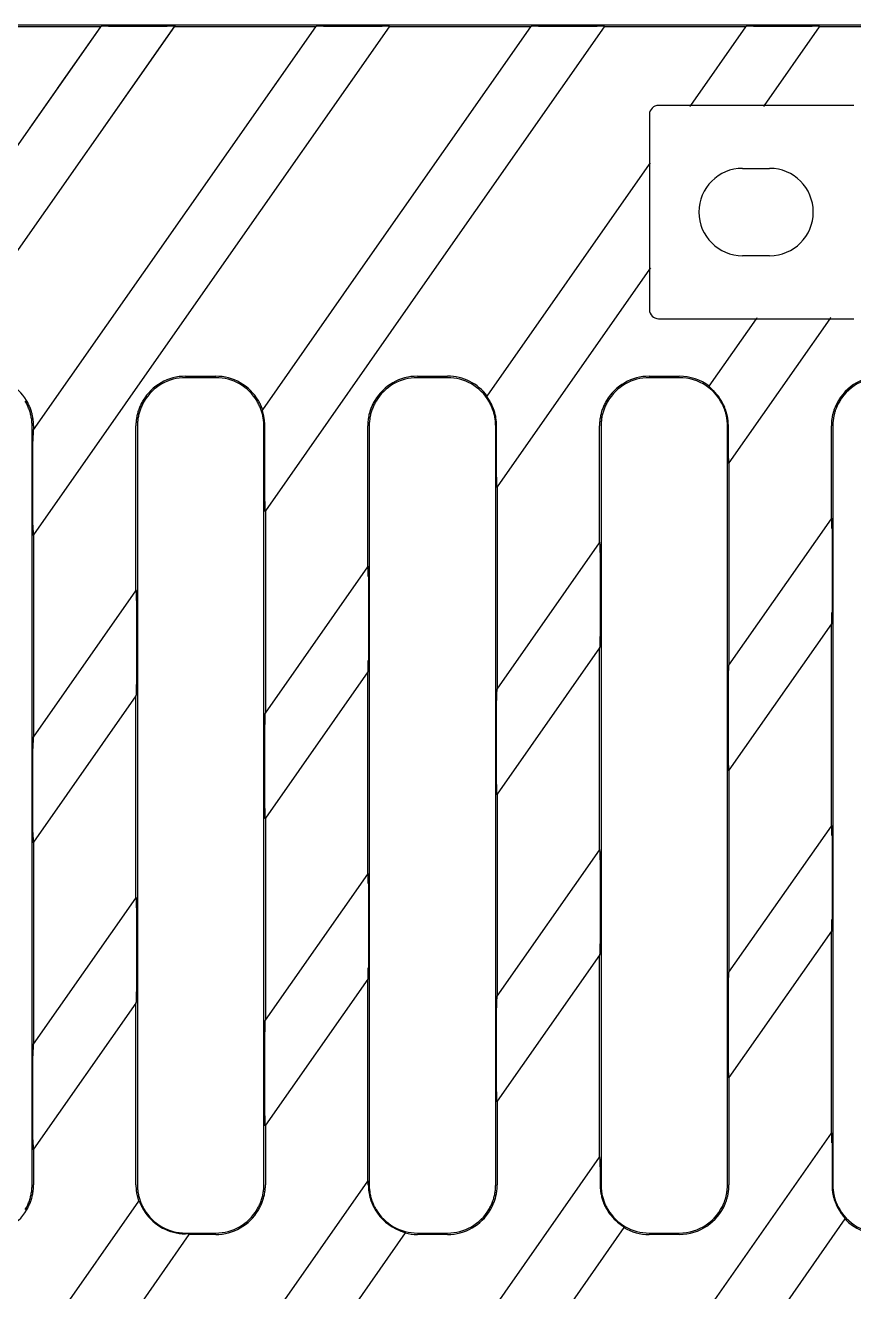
# Model space of a CAD drawing. Header units: millimetres. Extents: x 29006 to 29645, y 5570 to 5801.
# Drawn here: x 29529.97 to 29543.72, y 5740.86 to 5761.89 of the extents above; entities that cross this region are included whole.
import ezdxf

# ---------------------------------------------------------------- set-up
doc = ezdxf.new("R2010")
doc.units = ezdxf.units.MM

msp = doc.modelspace()

# ---------------------------------------------------------------- linework, layer by layer
at = {"color": 0}
for p, q in [((29552.103, 5761.887), (29502.103, 5761.887)), ((29528.357, 5757.777), (29531.218, 5761.862)), ((29531.218, 5761.862), (29528.867, 5761.862)), ((29532.439, 5761.862), (29529.578, 5757.777)), ((29530.038, 5760.177), (29531.218, 5761.862)), ((29530.5, 5760.837), (29531.218, 5761.862)), ((29531.218, 5761.862), (29531.223, 5761.869)), ((29532.456, 5761.887), (29531.259, 5760.177)), ((29531.347, 5761.873), (29532.324, 5761.873)), ((29532.439, 5761.862), (29531.593, 5760.655)), ((29531.928, 5757.777), (29534.789, 5761.862)), ((29532.443, 5761.869), (29532.439, 5761.862)), ((29534.789, 5761.862), (29532.439, 5761.862)), ((29536.01, 5761.862), (29533.149, 5757.777)), ((29533.609, 5760.177), (29534.789, 5761.862)), ((29534.789, 5761.862), (29534.794, 5761.869)), ((29536.01, 5761.862), (29534.83, 5760.177)), ((29534.918, 5761.873), (29535.895, 5761.873)), ((29535.499, 5757.777), (29538.36, 5761.862)), ((29536.014, 5761.869), (29536.01, 5761.862)), ((29538.36, 5761.862), (29536.01, 5761.862)), ((29539.581, 5761.862), (29536.72, 5757.777)), ((29538.36, 5761.862), (29538.365, 5761.869)), ((29538.489, 5761.873), (29539.466, 5761.873)), ((29539.585, 5761.869), (29539.581, 5761.862)), ((29541.931, 5761.862), (29539.581, 5761.862)), ((29541.017, 5760.557), (29541.931, 5761.862)), ((29541.931, 5761.862), (29541.936, 5761.869)), ((29542.06, 5761.873), (29543.037, 5761.873)), ((29543.152, 5761.862), (29542.238, 5760.557)), ((29543.156, 5761.869), (29543.152, 5761.862)), ((29545.502, 5761.862), (29543.152, 5761.862)), ((29541.159, 5760.557), (29540.482, 5760.557)), ((29541.005, 5760.54), (29541.017, 5760.557)), ((29543.724, 5760.557), (29541.159, 5760.557)), ((29542.238, 5760.557), (29542.226, 5760.54)), ((29540.332, 5760.408), (29540.332, 5757.633)), ((29540.332, 5759.579), (29540.35, 5759.604)), ((29537.638, 5755.731), (29540.332, 5759.579)), ((29541.878, 5759.512), (29542.328, 5759.512)), ((29542.328, 5758.062), (29541.878, 5758.062)), ((29530.103, 5755.17), (29531.928, 5757.777)), ((29533.149, 5757.777), (29530.103, 5753.427)), ((29533.908, 5755.504), (29535.499, 5757.777)), ((29536.72, 5757.777), (29533.953, 5753.825)), ((29540.332, 5757.836), (29537.803, 5754.224)), ((29540.35, 5757.861), (29540.332, 5757.836)), ((29540.332, 5757.633), (29540.332, 5757.165)), ((29540.482, 5757.016), (29543.471, 5757.016)), ((29541.324, 5755.895), (29542.108, 5757.016)), ((29543.329, 5757.016), (29541.652, 5754.621)), ((29542.108, 5757.016), (29542.121, 5757.034)), ((29543.341, 5757.034), (29543.329, 5757.016)), ((29543.471, 5757.016), (29543.724, 5757.016)), ((29532.628, 5756.061), (29533.128, 5756.061)), ((29533.128, 5756.037), (29532.628, 5756.037)), ((29536.478, 5756.061), (29536.978, 5756.061)), ((29536.978, 5756.037), (29536.478, 5756.037)), ((29540.328, 5756.061), (29540.828, 5756.061)), ((29540.828, 5756.037), (29540.328, 5756.037)), ((29541.32, 5755.89), (29541.324, 5755.895)), ((29537.633, 5755.725), (29537.638, 5755.731)), ((29533.903, 5755.497), (29533.908, 5755.504)), ((29530.078, 5742.637), (29530.078, 5755.237)), ((29530.096, 5755.16), (29530.103, 5755.17)), ((29530.103, 5755.237), (29530.103, 5755.17)), ((29531.802, 5752.497), (29531.802, 5755.237)), ((29531.828, 5755.237), (29531.828, 5742.637)), ((29533.928, 5742.637), (29533.928, 5755.237)), ((29533.942, 5753.985), (29533.942, 5755.237)), ((29535.652, 5752.896), (29535.652, 5755.237)), ((29535.678, 5755.237), (29535.678, 5742.637)), ((29537.778, 5742.637), (29537.778, 5755.237)), ((29537.792, 5754.383), (29537.792, 5755.237)), ((29539.502, 5753.294), (29539.502, 5755.237)), ((29539.528, 5755.237), (29539.528, 5742.637)), ((29541.628, 5742.637), (29541.628, 5755.237)), ((29541.642, 5754.781), (29541.642, 5755.237)), ((29543.353, 5753.694), (29543.353, 5755.237)), ((29543.378, 5755.237), (29543.378, 5742.637)), ((29530.092, 5753.586), (29530.092, 5754.981)), ((29541.652, 5754.621), (29541.645, 5754.611)), ((29541.652, 5754.621), (29541.652, 5751.265)), ((29537.803, 5754.224), (29537.796, 5754.214)), ((29537.803, 5754.224), (29537.803, 5750.867)), ((29533.953, 5753.825), (29533.946, 5753.815)), ((29533.953, 5753.825), (29533.953, 5750.469)), ((29541.652, 5751.265), (29543.353, 5753.694)), ((29543.353, 5753.694), (29543.36, 5753.704)), ((29543.364, 5753.534), (29543.364, 5752.139)), ((29530.103, 5753.427), (29530.096, 5753.417)), ((29530.103, 5753.427), (29530.103, 5750.07)), ((29537.803, 5750.867), (29539.502, 5753.294)), ((29539.502, 5753.294), (29539.509, 5753.304)), ((29539.513, 5753.135), (29539.513, 5751.74)), ((29533.953, 5750.469), (29535.652, 5752.896)), ((29535.652, 5752.896), (29535.659, 5752.906)), ((29535.663, 5752.737), (29535.663, 5751.342)), ((29530.103, 5750.07), (29531.802, 5752.497)), ((29531.802, 5752.497), (29531.809, 5752.507)), ((29531.813, 5752.338), (29531.813, 5750.943)), ((29543.353, 5751.95), (29541.652, 5749.521)), ((29543.36, 5751.96), (29543.353, 5751.95)), ((29543.353, 5748.594), (29543.353, 5751.95)), ((29539.502, 5751.551), (29537.803, 5749.124)), ((29539.509, 5751.561), (29539.502, 5751.551)), ((29539.502, 5748.194), (29539.502, 5751.551)), ((29541.645, 5751.255), (29541.652, 5751.265)), ((29535.652, 5751.152), (29533.953, 5748.725)), ((29535.659, 5751.162), (29535.652, 5751.152)), ((29535.652, 5747.796), (29535.652, 5751.152)), ((29541.642, 5749.681), (29541.642, 5751.075)), ((29531.802, 5750.754), (29530.103, 5748.327)), ((29531.809, 5750.764), (29531.802, 5750.754)), ((29531.802, 5747.398), (29531.802, 5750.754)), ((29537.796, 5750.857), (29537.803, 5750.867)), ((29537.792, 5749.283), (29537.792, 5750.678)), ((29533.946, 5750.459), (29533.953, 5750.469)), ((29533.942, 5748.885), (29533.942, 5750.279)), ((29530.096, 5750.06), (29530.103, 5750.07)), ((29530.092, 5748.486), (29530.092, 5749.881)), ((29541.652, 5749.521), (29541.645, 5749.511)), ((29541.652, 5749.521), (29541.652, 5746.165)), ((29537.803, 5749.124), (29537.796, 5749.114)), ((29537.803, 5749.124), (29537.803, 5745.767)), ((29533.953, 5748.725), (29533.946, 5748.715)), ((29533.953, 5748.725), (29533.953, 5745.369)), ((29541.652, 5746.165), (29543.353, 5748.594)), ((29543.353, 5748.594), (29543.36, 5748.604)), ((29530.103, 5748.327), (29530.096, 5748.317)), ((29530.103, 5748.327), (29530.103, 5744.97)), ((29543.364, 5748.434), (29543.364, 5747.04)), ((29537.803, 5745.767), (29539.502, 5748.194)), ((29539.502, 5748.194), (29539.509, 5748.204)), ((29539.513, 5748.035), (29539.513, 5746.64)), ((29533.953, 5745.369), (29535.652, 5747.796)), ((29535.652, 5747.796), (29535.659, 5747.806)), ((29535.663, 5747.637), (29535.663, 5746.242)), ((29530.103, 5744.97), (29531.802, 5747.398)), ((29531.802, 5747.398), (29531.809, 5747.408)), ((29531.813, 5747.238), (29531.813, 5745.843)), ((29543.353, 5746.85), (29541.652, 5744.421)), ((29543.36, 5746.86), (29543.353, 5746.85)), ((29543.353, 5743.494), (29543.353, 5746.85)), ((29539.502, 5746.451), (29537.803, 5744.024)), ((29539.509, 5746.461), (29539.502, 5746.451)), ((29539.502, 5743.095), (29539.502, 5746.451)), ((29541.645, 5746.155), (29541.652, 5746.165)), ((29535.652, 5746.053), (29533.953, 5743.625)), ((29535.659, 5746.063), (29535.652, 5746.053)), ((29535.652, 5742.696), (29535.652, 5746.053)), ((29541.642, 5744.581), (29541.642, 5745.976)), ((29537.796, 5745.757), (29537.803, 5745.767)), ((29531.802, 5745.654), (29530.103, 5743.227)), ((29531.809, 5745.664), (29531.802, 5745.654)), ((29531.802, 5742.637), (29531.802, 5745.654)), ((29537.792, 5744.183), (29537.792, 5745.578)), ((29533.946, 5745.359), (29533.953, 5745.369)), ((29533.942, 5743.785), (29533.942, 5745.179)), ((29530.096, 5744.96), (29530.103, 5744.97)), ((29530.092, 5743.386), (29530.092, 5744.781)), ((29541.652, 5744.421), (29541.645, 5744.411)), ((29541.652, 5744.421), (29541.652, 5742.637)), ((29537.803, 5744.024), (29537.796, 5744.014)), ((29537.803, 5744.024), (29537.803, 5742.637)), ((29533.953, 5743.625), (29533.946, 5743.615)), ((29533.953, 5743.625), (29533.953, 5742.637)), ((29541.065, 5740.226), (29543.353, 5743.494)), ((29543.353, 5743.494), (29543.36, 5743.504)), ((29530.103, 5743.227), (29530.096, 5743.217)), ((29530.103, 5743.227), (29530.103, 5742.637)), ((29543.364, 5743.334), (29543.364, 5742.637)), ((29537.426, 5740.129), (29539.502, 5743.095)), ((29539.502, 5743.095), (29539.509, 5743.104)), ((29539.513, 5742.935), (29539.513, 5742.637)), ((29533.749, 5739.978), (29535.652, 5742.696)), ((29535.652, 5742.696), (29535.659, 5742.706)), ((29530.032, 5739.769), (29531.849, 5742.364)), ((29531.849, 5742.364), (29531.854, 5742.371)), ((29539.906, 5741.928), (29537.803, 5738.924)), ((29539.91, 5741.934), (29539.906, 5741.928)), ((29543.578, 5742.071), (29541.652, 5739.321)), ((29543.582, 5742.077), (29543.578, 5742.071)), ((29532.683, 5741.812), (29530.103, 5738.127)), ((29532.628, 5741.837), (29533.128, 5741.837)), ((29532.688, 5741.819), (29532.683, 5741.812)), ((29533.128, 5741.812), (29532.683, 5741.812)), ((29536.273, 5741.838), (29533.953, 5738.525)), ((29536.277, 5741.844), (29536.273, 5741.838)), ((29536.478, 5741.837), (29536.978, 5741.837)), ((29536.978, 5741.812), (29536.478, 5741.812)), ((29540.328, 5741.837), (29540.828, 5741.837)), ((29540.828, 5741.812), (29540.328, 5741.812))]:
    msp.add_line(p, q, dxfattribs=at)
at = {"color": 0, "flags": 128}
for points in [[(29541.394, 5755.821), (29541.389, 5755.826), (29541.385, 5755.83), (29541.38, 5755.835), (29541.375, 5755.839), (29541.371, 5755.843), (29541.366, 5755.848), (29541.361, 5755.852), (29541.357, 5755.856), (29541.353, 5755.859), (29541.349, 5755.863), (29541.345, 5755.866), (29541.341, 5755.869), (29541.338, 5755.872), (29541.335, 5755.875), (29541.332, 5755.877), (29541.329, 5755.88), (29541.327, 5755.882), (29541.325, 5755.884), (29541.323, 5755.885), (29541.322, 5755.887), (29541.321, 5755.888), (29541.32, 5755.889), (29541.32, 5755.889), (29541.32, 5755.89)], [(29530.078, 5755.237), (29530.077, 5755.254), (29530.077, 5755.271), (29530.076, 5755.288), (29530.075, 5755.306), (29530.073, 5755.323), (29530.071, 5755.341), (29530.068, 5755.359), (29530.065, 5755.376), (29530.062, 5755.394), (29530.058, 5755.412), (29530.054, 5755.429), (29530.049, 5755.447), (29530.045, 5755.464), (29530.039, 5755.482), (29530.033, 5755.499), (29530.027, 5755.516), (29530.021, 5755.533), (29530.014, 5755.55), (29530.007, 5755.566), (29529.999, 5755.583), (29529.991, 5755.599), (29529.983, 5755.614), (29529.974, 5755.63), (29529.965, 5755.645)], [(29530.103, 5755.237), (29530.103, 5755.255), (29530.102, 5755.274), (29530.101, 5755.292), (29530.1, 5755.31), (29530.098, 5755.329), (29530.095, 5755.347), (29530.093, 5755.365), (29530.09, 5755.383), (29530.086, 5755.401), (29530.082, 5755.419), (29530.078, 5755.437), (29530.073, 5755.455), (29530.068, 5755.473), (29530.062, 5755.49), (29530.057, 5755.508), (29530.05, 5755.525), (29530.044, 5755.542), (29530.037, 5755.559), (29530.029, 5755.576), (29530.021, 5755.593), (29530.013, 5755.609), (29530.005, 5755.626), (29529.996, 5755.642), (29529.987, 5755.658)], [(29531.919, 5755.658), (29531.91, 5755.642), (29531.901, 5755.626), (29531.892, 5755.609), (29531.884, 5755.593), (29531.876, 5755.576), (29531.869, 5755.559), (29531.862, 5755.542), (29531.855, 5755.525), (29531.849, 5755.508), (29531.843, 5755.49), (29531.837, 5755.473), (29531.832, 5755.455), (29531.828, 5755.437), (29531.823, 5755.419), (29531.819, 5755.401), (29531.816, 5755.383), (29531.813, 5755.365), (29531.81, 5755.347), (29531.808, 5755.329), (29531.806, 5755.31), (29531.804, 5755.292), (29531.803, 5755.274), (29531.803, 5755.255), (29531.802, 5755.237)], [(29531.94, 5755.645), (29531.931, 5755.63), (29531.922, 5755.614), (29531.914, 5755.599), (29531.906, 5755.583), (29531.899, 5755.566), (29531.892, 5755.55), (29531.885, 5755.533), (29531.878, 5755.516), (29531.872, 5755.499), (29531.866, 5755.482), (29531.861, 5755.464), (29531.856, 5755.447), (29531.851, 5755.429), (29531.847, 5755.412), (29531.843, 5755.394), (29531.84, 5755.376), (29531.837, 5755.359), (29531.835, 5755.341), (29531.833, 5755.323), (29531.831, 5755.306), (29531.829, 5755.288), (29531.828, 5755.271), (29531.828, 5755.254), (29531.828, 5755.237)], [(29533.928, 5755.237), (29533.927, 5755.254), (29533.927, 5755.271), (29533.926, 5755.288), (29533.925, 5755.306), (29533.923, 5755.323), (29533.921, 5755.341), (29533.918, 5755.359), (29533.915, 5755.376), (29533.912, 5755.394), (29533.908, 5755.412), (29533.904, 5755.429), (29533.899, 5755.447), (29533.895, 5755.464), (29533.889, 5755.482), (29533.883, 5755.499), (29533.877, 5755.516), (29533.871, 5755.533), (29533.864, 5755.55), (29533.857, 5755.566), (29533.849, 5755.583), (29533.841, 5755.599), (29533.833, 5755.614), (29533.824, 5755.63), (29533.815, 5755.645)], [(29533.908, 5755.504), (29533.905, 5755.511), (29533.903, 5755.517), (29533.901, 5755.524), (29533.898, 5755.531), (29533.896, 5755.537), (29533.893, 5755.544), (29533.89, 5755.55), (29533.888, 5755.557), (29533.885, 5755.563), (29533.882, 5755.57), (29533.879, 5755.576), (29533.876, 5755.583), (29533.873, 5755.589), (29533.87, 5755.595), (29533.867, 5755.602), (29533.864, 5755.608), (29533.861, 5755.614), (29533.857, 5755.621), (29533.854, 5755.627), (29533.851, 5755.633), (29533.847, 5755.639), (29533.844, 5755.645), (29533.84, 5755.652), (29533.837, 5755.658)], [(29535.769, 5755.658), (29535.76, 5755.642), (29535.751, 5755.626), (29535.742, 5755.609), (29535.734, 5755.593), (29535.726, 5755.576), (29535.719, 5755.559), (29535.712, 5755.542), (29535.705, 5755.525), (29535.699, 5755.508), (29535.693, 5755.49), (29535.687, 5755.473), (29535.682, 5755.455), (29535.678, 5755.437), (29535.673, 5755.419), (29535.669, 5755.401), (29535.666, 5755.383), (29535.663, 5755.365), (29535.66, 5755.347), (29535.658, 5755.329), (29535.656, 5755.31), (29535.654, 5755.292), (29535.653, 5755.274), (29535.653, 5755.255), (29535.652, 5755.237)], [(29535.79, 5755.645), (29535.781, 5755.63), (29535.773, 5755.614), (29535.764, 5755.599), (29535.756, 5755.583), (29535.749, 5755.566), (29535.742, 5755.55), (29535.735, 5755.533), (29535.728, 5755.516), (29535.722, 5755.499), (29535.716, 5755.482), (29535.711, 5755.464), (29535.706, 5755.447), (29535.701, 5755.429), (29535.697, 5755.412), (29535.693, 5755.394), (29535.69, 5755.376), (29535.687, 5755.359), (29535.685, 5755.341), (29535.683, 5755.323), (29535.681, 5755.306), (29535.679, 5755.288), (29535.678, 5755.271), (29535.678, 5755.254), (29535.678, 5755.237)], [(29537.678, 5755.652), (29537.675, 5755.657), (29537.672, 5755.662), (29537.669, 5755.667), (29537.666, 5755.672), (29537.663, 5755.676), (29537.66, 5755.681), (29537.658, 5755.685), (29537.655, 5755.689), (29537.653, 5755.693), (29537.65, 5755.697), (29537.648, 5755.7), (29537.646, 5755.703), (29537.644, 5755.706), (29537.642, 5755.709), (29537.641, 5755.712), (29537.639, 5755.715), (29537.638, 5755.717), (29537.636, 5755.719), (29537.635, 5755.721), (29537.635, 5755.722), (29537.634, 5755.723), (29537.634, 5755.724), (29537.633, 5755.725), (29537.633, 5755.725)], [(29537.778, 5755.237), (29537.777, 5755.254), (29537.777, 5755.271), (29537.776, 5755.288), (29537.775, 5755.306), (29537.773, 5755.323), (29537.771, 5755.341), (29537.768, 5755.359), (29537.765, 5755.376), (29537.762, 5755.394), (29537.758, 5755.412), (29537.754, 5755.429), (29537.749, 5755.447), (29537.745, 5755.464), (29537.739, 5755.482), (29537.733, 5755.499), (29537.727, 5755.516), (29537.721, 5755.533), (29537.714, 5755.55), (29537.707, 5755.566), (29537.699, 5755.583), (29537.691, 5755.599), (29537.683, 5755.614), (29537.674, 5755.63), (29537.665, 5755.645)], [(29537.69, 5755.631), (29537.689, 5755.632), (29537.689, 5755.633), (29537.688, 5755.634), (29537.688, 5755.635), (29537.687, 5755.636), (29537.687, 5755.636), (29537.686, 5755.637), (29537.686, 5755.638), (29537.685, 5755.639), (29537.685, 5755.64), (29537.684, 5755.641), (29537.684, 5755.642), (29537.683, 5755.643), (29537.683, 5755.644), (29537.682, 5755.644), (29537.682, 5755.645), (29537.681, 5755.646), (29537.681, 5755.647), (29537.68, 5755.648), (29537.68, 5755.649), (29537.679, 5755.65), (29537.679, 5755.651), (29537.678, 5755.652), (29537.678, 5755.652)], [(29537.792, 5755.237), (29537.792, 5755.254), (29537.792, 5755.271), (29537.791, 5755.288), (29537.789, 5755.305), (29537.788, 5755.322), (29537.786, 5755.339), (29537.783, 5755.356), (29537.781, 5755.373), (29537.778, 5755.39), (29537.774, 5755.407), (29537.77, 5755.424), (29537.766, 5755.44), (29537.762, 5755.457), (29537.757, 5755.473), (29537.752, 5755.49), (29537.746, 5755.506), (29537.74, 5755.522), (29537.734, 5755.538), (29537.727, 5755.554), (29537.721, 5755.57), (29537.713, 5755.585), (29537.706, 5755.601), (29537.698, 5755.616), (29537.69, 5755.631)], [(29539.619, 5755.658), (29539.61, 5755.642), (29539.601, 5755.626), (29539.592, 5755.609), (29539.584, 5755.593), (29539.576, 5755.576), (29539.569, 5755.559), (29539.562, 5755.542), (29539.555, 5755.525), (29539.549, 5755.508), (29539.543, 5755.49), (29539.537, 5755.473), (29539.532, 5755.455), (29539.528, 5755.437), (29539.523, 5755.419), (29539.519, 5755.401), (29539.516, 5755.383), (29539.513, 5755.365), (29539.51, 5755.347), (29539.508, 5755.329), (29539.506, 5755.31), (29539.504, 5755.292), (29539.503, 5755.274), (29539.503, 5755.255), (29539.502, 5755.237)], [(29539.64, 5755.645), (29539.631, 5755.63), (29539.623, 5755.614), (29539.614, 5755.599), (29539.606, 5755.583), (29539.599, 5755.566), (29539.592, 5755.55), (29539.585, 5755.533), (29539.578, 5755.516), (29539.572, 5755.499), (29539.566, 5755.482), (29539.561, 5755.464), (29539.556, 5755.447), (29539.551, 5755.429), (29539.547, 5755.412), (29539.543, 5755.394), (29539.54, 5755.376), (29539.537, 5755.359), (29539.535, 5755.341), (29539.533, 5755.323), (29539.531, 5755.306), (29539.529, 5755.288), (29539.528, 5755.271), (29539.528, 5755.254), (29539.528, 5755.237)], [(29533.932, 5755.365), (29533.931, 5755.373), (29533.929, 5755.381), (29533.928, 5755.389), (29533.926, 5755.397), (29533.925, 5755.404), (29533.923, 5755.412), (29533.922, 5755.42), (29533.92, 5755.427), (29533.918, 5755.435), (29533.917, 5755.442), (29533.915, 5755.448), (29533.913, 5755.455), (29533.912, 5755.461), (29533.91, 5755.467), (29533.909, 5755.472), (29533.907, 5755.477), (29533.906, 5755.481), (29533.905, 5755.485), (29533.904, 5755.489), (29533.904, 5755.491), (29533.903, 5755.494), (29533.903, 5755.495), (29533.903, 5755.497), (29533.903, 5755.497)], [(29541.628, 5755.237), (29541.628, 5755.249), (29541.627, 5755.261), (29541.627, 5755.274), (29541.626, 5755.287), (29541.625, 5755.299), (29541.624, 5755.312), (29541.623, 5755.325), (29541.621, 5755.338), (29541.619, 5755.35), (29541.617, 5755.363), (29541.615, 5755.376), (29541.613, 5755.389), (29541.61, 5755.402), (29541.608, 5755.415), (29541.605, 5755.428), (29541.601, 5755.44), (29541.598, 5755.453), (29541.594, 5755.466), (29541.59, 5755.479), (29541.586, 5755.491), (29541.582, 5755.504), (29541.577, 5755.516), (29541.573, 5755.528), (29541.568, 5755.54)], [(29541.642, 5755.237), (29541.642, 5755.25), (29541.641, 5755.263), (29541.641, 5755.276), (29541.64, 5755.289), (29541.639, 5755.303), (29541.638, 5755.316), (29541.637, 5755.329), (29541.635, 5755.342), (29541.633, 5755.355), (29541.631, 5755.368), (29541.629, 5755.381), (29541.626, 5755.394), (29541.624, 5755.407), (29541.621, 5755.42), (29541.618, 5755.433), (29541.614, 5755.446), (29541.611, 5755.458), (29541.607, 5755.471), (29541.603, 5755.484), (29541.599, 5755.496), (29541.595, 5755.509), (29541.59, 5755.521), (29541.586, 5755.533), (29541.581, 5755.546)], [(29543.415, 5755.55), (29543.41, 5755.537), (29543.405, 5755.525), (29543.401, 5755.512), (29543.396, 5755.499), (29543.392, 5755.487), (29543.388, 5755.474), (29543.384, 5755.461), (29543.381, 5755.448), (29543.377, 5755.435), (29543.374, 5755.422), (29543.371, 5755.409), (29543.369, 5755.396), (29543.366, 5755.383), (29543.364, 5755.37), (29543.362, 5755.357), (29543.36, 5755.343), (29543.358, 5755.33), (29543.357, 5755.317), (29543.356, 5755.303), (29543.355, 5755.29), (29543.354, 5755.277), (29543.353, 5755.263), (29543.353, 5755.25), (29543.353, 5755.237)], [(29543.438, 5755.54), (29543.433, 5755.528), (29543.428, 5755.516), (29543.424, 5755.504), (29543.419, 5755.491), (29543.415, 5755.479), (29543.411, 5755.466), (29543.408, 5755.453), (29543.404, 5755.44), (29543.401, 5755.428), (29543.398, 5755.415), (29543.395, 5755.402), (29543.392, 5755.389), (29543.39, 5755.376), (29543.388, 5755.363), (29543.386, 5755.35), (29543.384, 5755.338), (29543.383, 5755.325), (29543.381, 5755.312), (29543.38, 5755.299), (29543.379, 5755.287), (29543.379, 5755.274), (29543.378, 5755.261), (29543.378, 5755.249), (29543.378, 5755.237)], [(29533.942, 5755.237), (29533.942, 5755.242), (29533.942, 5755.247), (29533.942, 5755.253), (29533.942, 5755.258), (29533.942, 5755.263), (29533.942, 5755.269), (29533.942, 5755.274), (29533.941, 5755.28), (29533.941, 5755.285), (29533.941, 5755.29), (29533.94, 5755.296), (29533.94, 5755.301), (29533.939, 5755.306), (29533.939, 5755.312), (29533.938, 5755.317), (29533.938, 5755.322), (29533.937, 5755.328), (29533.937, 5755.333), (29533.936, 5755.338), (29533.935, 5755.343), (29533.935, 5755.349), (29533.934, 5755.354), (29533.933, 5755.359), (29533.932, 5755.365)], [(29529.965, 5742.228), (29529.974, 5742.243), (29529.983, 5742.259), (29529.991, 5742.275), (29529.999, 5742.291), (29530.007, 5742.307), (29530.014, 5742.324), (29530.021, 5742.34), (29530.027, 5742.357), (29530.033, 5742.374), (29530.039, 5742.391), (29530.045, 5742.409), (29530.049, 5742.426), (29530.054, 5742.444), (29530.058, 5742.461), (29530.062, 5742.479), (29530.065, 5742.497), (29530.068, 5742.514), (29530.071, 5742.532), (29530.073, 5742.55), (29530.075, 5742.567), (29530.076, 5742.585), (29530.077, 5742.602), (29530.077, 5742.62), (29530.078, 5742.637)], [(29529.987, 5742.216), (29529.996, 5742.232), (29530.005, 5742.248), (29530.013, 5742.264), (29530.021, 5742.281), (29530.029, 5742.297), (29530.037, 5742.314), (29530.044, 5742.331), (29530.05, 5742.348), (29530.057, 5742.366), (29530.062, 5742.383), (29530.068, 5742.401), (29530.073, 5742.418), (29530.078, 5742.436), (29530.082, 5742.454), (29530.086, 5742.472), (29530.09, 5742.49), (29530.093, 5742.508), (29530.095, 5742.526), (29530.098, 5742.545), (29530.1, 5742.563), (29530.101, 5742.581), (29530.102, 5742.6), (29530.103, 5742.618), (29530.103, 5742.637)], [(29531.802, 5742.637), (29531.803, 5742.625), (29531.803, 5742.613), (29531.803, 5742.602), (29531.804, 5742.59), (29531.805, 5742.579), (29531.805, 5742.567), (29531.806, 5742.556), (29531.808, 5742.544), (29531.809, 5742.533), (29531.811, 5742.521), (29531.812, 5742.51), (29531.814, 5742.499), (29531.816, 5742.487), (29531.818, 5742.476), (29531.821, 5742.465), (29531.823, 5742.453), (29531.826, 5742.442), (29531.829, 5742.431), (29531.832, 5742.42), (29531.835, 5742.408), (29531.838, 5742.397), (29531.842, 5742.386), (29531.845, 5742.375), (29531.849, 5742.364)], [(29531.828, 5742.637), (29531.828, 5742.62), (29531.828, 5742.602), (29531.829, 5742.585), (29531.831, 5742.567), (29531.833, 5742.55), (29531.835, 5742.532), (29531.837, 5742.514), (29531.84, 5742.497), (29531.843, 5742.479), (29531.847, 5742.461), (29531.851, 5742.444), (29531.856, 5742.426), (29531.861, 5742.409), (29531.866, 5742.391), (29531.872, 5742.374), (29531.878, 5742.357), (29531.885, 5742.34), (29531.892, 5742.324), (29531.899, 5742.307), (29531.906, 5742.291), (29531.914, 5742.275), (29531.922, 5742.259), (29531.931, 5742.243), (29531.94, 5742.228)], [(29533.815, 5742.228), (29533.824, 5742.243), (29533.833, 5742.259), (29533.841, 5742.275), (29533.849, 5742.291), (29533.857, 5742.307), (29533.864, 5742.324), (29533.871, 5742.34), (29533.877, 5742.357), (29533.883, 5742.374), (29533.889, 5742.391), (29533.895, 5742.409), (29533.899, 5742.426), (29533.904, 5742.444), (29533.908, 5742.461), (29533.912, 5742.479), (29533.915, 5742.497), (29533.918, 5742.514), (29533.921, 5742.532), (29533.923, 5742.55), (29533.925, 5742.567), (29533.926, 5742.585), (29533.927, 5742.602), (29533.927, 5742.62), (29533.928, 5742.637)], [(29533.837, 5742.216), (29533.846, 5742.232), (29533.855, 5742.248), (29533.863, 5742.264), (29533.871, 5742.281), (29533.879, 5742.297), (29533.887, 5742.314), (29533.894, 5742.331), (29533.9, 5742.348), (29533.907, 5742.366), (29533.912, 5742.383), (29533.918, 5742.401), (29533.923, 5742.418), (29533.928, 5742.436), (29533.932, 5742.454), (29533.936, 5742.472), (29533.94, 5742.49), (29533.943, 5742.508), (29533.945, 5742.526), (29533.948, 5742.545), (29533.95, 5742.563), (29533.951, 5742.581), (29533.952, 5742.6), (29533.953, 5742.618), (29533.953, 5742.637)], [(29535.662, 5742.637), (29535.662, 5742.633), (29535.662, 5742.63), (29535.663, 5742.626), (29535.663, 5742.623), (29535.663, 5742.619), (29535.663, 5742.615), (29535.663, 5742.612), (29535.663, 5742.608), (29535.663, 5742.604), (29535.664, 5742.6), (29535.664, 5742.596), (29535.664, 5742.592), (29535.664, 5742.589), (29535.665, 5742.585), (29535.665, 5742.581), (29535.665, 5742.577), (29535.665, 5742.573), (29535.666, 5742.569), (29535.666, 5742.565), (29535.667, 5742.561), (29535.667, 5742.556), (29535.667, 5742.552), (29535.668, 5742.548), (29535.668, 5742.544)], [(29535.678, 5742.637), (29535.678, 5742.62), (29535.678, 5742.602), (29535.679, 5742.585), (29535.681, 5742.567), (29535.683, 5742.55), (29535.685, 5742.532), (29535.687, 5742.514), (29535.69, 5742.497), (29535.693, 5742.479), (29535.697, 5742.461), (29535.701, 5742.444), (29535.706, 5742.426), (29535.711, 5742.409), (29535.716, 5742.391), (29535.722, 5742.374), (29535.728, 5742.357), (29535.735, 5742.34), (29535.742, 5742.324), (29535.749, 5742.307), (29535.756, 5742.291), (29535.764, 5742.275), (29535.773, 5742.259), (29535.781, 5742.243), (29535.79, 5742.228)], [(29537.665, 5742.228), (29537.674, 5742.243), (29537.683, 5742.259), (29537.691, 5742.275), (29537.699, 5742.291), (29537.707, 5742.307), (29537.714, 5742.324), (29537.721, 5742.34), (29537.727, 5742.357), (29537.733, 5742.374), (29537.739, 5742.391), (29537.745, 5742.409), (29537.749, 5742.426), (29537.754, 5742.444), (29537.758, 5742.461), (29537.762, 5742.479), (29537.765, 5742.497), (29537.768, 5742.514), (29537.771, 5742.532), (29537.773, 5742.55), (29537.775, 5742.567), (29537.776, 5742.585), (29537.777, 5742.602), (29537.777, 5742.62), (29537.778, 5742.637)], [(29537.687, 5742.216), (29537.696, 5742.232), (29537.705, 5742.248), (29537.713, 5742.264), (29537.721, 5742.281), (29537.729, 5742.297), (29537.737, 5742.314), (29537.744, 5742.331), (29537.75, 5742.348), (29537.757, 5742.366), (29537.762, 5742.383), (29537.768, 5742.401), (29537.773, 5742.418), (29537.778, 5742.436), (29537.782, 5742.454), (29537.786, 5742.472), (29537.79, 5742.49), (29537.793, 5742.508), (29537.795, 5742.526), (29537.798, 5742.545), (29537.8, 5742.563), (29537.801, 5742.581), (29537.802, 5742.6), (29537.803, 5742.618), (29537.803, 5742.637)], [(29539.513, 5742.637), (29539.513, 5742.618), (29539.514, 5742.6), (29539.515, 5742.582), (29539.516, 5742.564), (29539.518, 5742.546), (29539.52, 5742.528), (29539.523, 5742.51), (29539.526, 5742.492), (29539.53, 5742.474), (29539.533, 5742.456), (29539.538, 5742.439), (29539.542, 5742.421), (29539.547, 5742.404), (29539.553, 5742.386), (29539.559, 5742.369), (29539.565, 5742.352), (29539.571, 5742.335), (29539.578, 5742.318), (29539.586, 5742.302), (29539.593, 5742.285), (29539.602, 5742.269), (29539.61, 5742.253), (29539.619, 5742.237), (29539.628, 5742.221)], [(29539.528, 5742.637), (29539.528, 5742.62), (29539.528, 5742.602), (29539.529, 5742.585), (29539.531, 5742.567), (29539.533, 5742.55), (29539.535, 5742.532), (29539.537, 5742.514), (29539.54, 5742.497), (29539.543, 5742.479), (29539.547, 5742.461), (29539.551, 5742.444), (29539.556, 5742.426), (29539.561, 5742.409), (29539.566, 5742.391), (29539.572, 5742.374), (29539.578, 5742.357), (29539.585, 5742.34), (29539.592, 5742.324), (29539.599, 5742.307), (29539.606, 5742.291), (29539.614, 5742.275), (29539.623, 5742.259), (29539.631, 5742.243), (29539.64, 5742.228)], [(29541.568, 5742.333), (29541.573, 5742.345), (29541.577, 5742.357), (29541.582, 5742.37), (29541.586, 5742.382), (29541.59, 5742.395), (29541.594, 5742.407), (29541.598, 5742.42), (29541.601, 5742.433), (29541.605, 5742.446), (29541.608, 5742.458), (29541.61, 5742.471), (29541.613, 5742.484), (29541.615, 5742.497), (29541.617, 5742.51), (29541.619, 5742.523), (29541.621, 5742.536), (29541.623, 5742.548), (29541.624, 5742.561), (29541.625, 5742.574), (29541.626, 5742.587), (29541.627, 5742.599), (29541.627, 5742.612), (29541.628, 5742.624), (29541.628, 5742.637)], [(29541.59, 5742.324), (29541.595, 5742.336), (29541.6, 5742.349), (29541.605, 5742.361), (29541.609, 5742.374), (29541.613, 5742.386), (29541.617, 5742.399), (29541.621, 5742.412), (29541.625, 5742.425), (29541.628, 5742.438), (29541.631, 5742.451), (29541.634, 5742.464), (29541.637, 5742.477), (29541.639, 5742.49), (29541.641, 5742.503), (29541.644, 5742.517), (29541.645, 5742.53), (29541.647, 5742.543), (29541.648, 5742.556), (29541.65, 5742.57), (29541.651, 5742.583), (29541.651, 5742.596), (29541.652, 5742.61), (29541.652, 5742.623), (29541.652, 5742.637)], [(29543.364, 5742.637), (29543.364, 5742.623), (29543.364, 5742.61), (29543.364, 5742.597), (29543.365, 5742.584), (29543.366, 5742.571), (29543.367, 5742.558), (29543.369, 5742.544), (29543.37, 5742.531), (29543.372, 5742.518), (29543.374, 5742.505), (29543.377, 5742.492), (29543.379, 5742.479), (29543.382, 5742.466), (29543.385, 5742.453), (29543.388, 5742.44), (29543.391, 5742.428), (29543.394, 5742.415), (29543.398, 5742.402), (29543.402, 5742.39), (29543.406, 5742.377), (29543.411, 5742.365), (29543.415, 5742.352), (29543.42, 5742.34), (29543.425, 5742.328)], [(29543.378, 5742.637), (29543.378, 5742.624), (29543.378, 5742.612), (29543.379, 5742.599), (29543.379, 5742.587), (29543.38, 5742.574), (29543.381, 5742.561), (29543.383, 5742.548), (29543.384, 5742.536), (29543.386, 5742.523), (29543.388, 5742.51), (29543.39, 5742.497), (29543.392, 5742.484), (29543.395, 5742.471), (29543.398, 5742.458), (29543.401, 5742.446), (29543.404, 5742.433), (29543.408, 5742.42), (29543.411, 5742.407), (29543.415, 5742.395), (29543.419, 5742.382), (29543.424, 5742.37), (29543.428, 5742.357), (29543.433, 5742.345), (29543.438, 5742.333)], [(29531.854, 5742.371), (29531.854, 5742.371), (29531.855, 5742.371), (29531.856, 5742.37), (29531.856, 5742.368), (29531.857, 5742.366), (29531.859, 5742.363), (29531.86, 5742.36), (29531.862, 5742.356), (29531.863, 5742.352), (29531.865, 5742.348), (29531.867, 5742.343), (29531.869, 5742.338), (29531.871, 5742.333), (29531.874, 5742.327), (29531.876, 5742.322), (29531.879, 5742.316), (29531.882, 5742.31), (29531.884, 5742.304), (29531.887, 5742.298), (29531.89, 5742.292), (29531.893, 5742.285), (29531.896, 5742.279), (29531.9, 5742.273), (29531.903, 5742.266)], [(29535.668, 5742.544), (29535.67, 5742.53), (29535.672, 5742.516), (29535.674, 5742.502), (29535.677, 5742.488), (29535.68, 5742.474), (29535.683, 5742.46), (29535.686, 5742.446), (29535.689, 5742.432), (29535.693, 5742.418), (29535.697, 5742.404), (29535.701, 5742.39), (29535.706, 5742.377), (29535.711, 5742.363), (29535.716, 5742.35), (29535.721, 5742.337), (29535.726, 5742.323), (29535.732, 5742.31), (29535.738, 5742.297), (29535.744, 5742.284), (29535.75, 5742.271), (29535.757, 5742.258), (29535.764, 5742.246), (29535.771, 5742.233), (29535.778, 5742.221)], [(29531.903, 5742.266), (29531.904, 5742.265), (29531.905, 5742.263), (29531.906, 5742.261), (29531.907, 5742.259), (29531.908, 5742.257), (29531.909, 5742.255), (29531.91, 5742.253), (29531.911, 5742.251), (29531.912, 5742.249), (29531.913, 5742.247), (29531.914, 5742.245), (29531.915, 5742.243), (29531.916, 5742.242), (29531.917, 5742.24), (29531.918, 5742.238), (29531.919, 5742.236), (29531.92, 5742.234), (29531.921, 5742.232), (29531.922, 5742.23), (29531.923, 5742.228), (29531.925, 5742.227), (29531.926, 5742.225), (29531.927, 5742.223), (29531.928, 5742.221)], [(29543.518, 5742.16), (29543.522, 5742.155), (29543.526, 5742.149), (29543.53, 5742.144), (29543.534, 5742.139), (29543.537, 5742.134), (29543.541, 5742.129), (29543.545, 5742.124), (29543.549, 5742.119), (29543.552, 5742.115), (29543.556, 5742.11), (29543.559, 5742.106), (29543.563, 5742.102), (29543.566, 5742.098), (29543.568, 5742.095), (29543.571, 5742.092), (29543.573, 5742.089), (29543.575, 5742.087), (29543.577, 5742.084), (29543.579, 5742.082), (29543.58, 5742.08), (29543.581, 5742.079), (29543.581, 5742.078), (29543.582, 5742.077), (29543.582, 5742.077)], [(29539.83, 5741.993), (29539.835, 5741.989), (29539.84, 5741.985), (29539.845, 5741.981), (29539.85, 5741.977), (29539.855, 5741.974), (29539.86, 5741.97), (29539.865, 5741.966), (29539.87, 5741.963), (29539.875, 5741.96), (29539.879, 5741.957), (29539.883, 5741.954), (29539.887, 5741.951), (29539.89, 5741.949), (29539.894, 5741.946), (29539.897, 5741.944), (29539.9, 5741.942), (29539.902, 5741.94), (29539.905, 5741.939), (29539.907, 5741.937), (29539.908, 5741.936), (29539.909, 5741.935), (29539.91, 5741.934), (29539.91, 5741.934), (29539.91, 5741.934)], [(29532.57, 5741.825), (29532.573, 5741.825), (29532.575, 5741.824), (29532.578, 5741.824), (29532.58, 5741.824), (29532.583, 5741.824), (29532.585, 5741.824), (29532.588, 5741.824), (29532.59, 5741.823), (29532.593, 5741.823), (29532.595, 5741.823), (29532.598, 5741.823), (29532.6, 5741.823), (29532.603, 5741.823), (29532.605, 5741.823), (29532.607, 5741.823), (29532.61, 5741.823), (29532.612, 5741.823), (29532.614, 5741.823), (29532.617, 5741.822), (29532.619, 5741.822), (29532.621, 5741.822), (29532.623, 5741.822), (29532.625, 5741.822), (29532.628, 5741.822)], [(29536.179, 5741.879), (29536.185, 5741.877), (29536.191, 5741.875), (29536.198, 5741.872), (29536.204, 5741.87), (29536.21, 5741.868), (29536.216, 5741.866), (29536.222, 5741.864), (29536.228, 5741.862), (29536.233, 5741.86), (29536.238, 5741.858), (29536.243, 5741.856), (29536.248, 5741.855), (29536.252, 5741.853), (29536.256, 5741.852), (29536.26, 5741.851), (29536.264, 5741.85), (29536.267, 5741.848), (29536.27, 5741.848), (29536.272, 5741.847), (29536.274, 5741.846), (29536.275, 5741.845), (29536.276, 5741.845), (29536.277, 5741.844), (29536.277, 5741.844)]]:
    msp.add_lwpolyline(points, dxfattribs=at)
at = {"color": 0}
for centre, radius, start, end in [((29541.878, 5758.787), 0.725, 90, 270), ((29542.328, 5758.787), 0.725, 270, 90), ((29529.278, 5755.237), 0.824, 30.7101, 90), ((29532.628, 5755.237), 0.824, 90, 149.2899), ((29532.628, 5755.237), 0.8, 90, 149.2899), ((29533.128, 5755.237), 0.824, 30.7101, 90), ((29533.128, 5755.237), 0.8, 30.7101, 90), ((29536.478, 5755.237), 0.824, 90, 149.2899), ((29536.478, 5755.237), 0.8, 90, 149.2899), ((29536.978, 5755.237), 0.824, 36.8342, 90), ((29536.978, 5755.237), 0.8, 30.7101, 90), ((29540.328, 5755.237), 0.824, 90, 149.2899), ((29540.328, 5755.237), 0.8, 90, 149.2899), ((29540.828, 5755.237), 0.824, 53.0196, 90), ((29540.828, 5755.237), 0.8, 22.3097, 90), ((29544.178, 5755.237), 0.824, 90, 157.6903), ((29544.178, 5755.237), 0.8, 90, 157.6903), ((29540.828, 5755.237), 0.814, 22.3097, 45.9174), ((29529.278, 5742.637), 0.824, 270, 329.2899), ((29532.628, 5742.637), 0.814, 210.7101, 265.9385), ((29532.628, 5742.637), 0.8, 210.7101, 270), ((29533.128, 5742.637), 0.8, 270, 329.2899), ((29533.128, 5742.637), 0.824, 270, 329.2899), ((29536.478, 5742.637), 0.814, 210.7101, 248.4938), ((29536.478, 5742.637), 0.8, 210.7101, 270), ((29536.978, 5742.637), 0.8, 270, 329.2899), ((29536.978, 5742.637), 0.824, 270, 329.2899), ((29540.328, 5742.637), 0.814, 210.7101, 232.2811), ((29540.328, 5742.637), 0.8, 210.7101, 270), ((29540.828, 5742.637), 0.8, 270, 337.6903), ((29540.828, 5742.637), 0.824, 270, 337.6903), ((29544.178, 5742.637), 0.814, 202.3097, 215.8396), ((29544.178, 5742.637), 0.8, 202.3097, 270), ((29540.328, 5742.637), 0.824, 239.2702, 270), ((29544.178, 5742.637), 0.824, 223.3022, 270), ((29536.478, 5742.637), 0.824, 255.5894, 270)]:
    msp.add_arc(centre, radius, start, end, dxfattribs=at)
for centre, major_axis, ratio, start_param, end_param in [((29531.345, 5761.869), (-0.122, 0), 0.028594, 4.692346, 6.263142), ((29532.321, 5761.869), (-0.122, 0), 0.028594, 3.121549, 4.692346), ((29534.916, 5761.869), (-0.122, 0), 0.028594, 4.692346, 6.263142), ((29535.892, 5761.869), (-0.122, 0), 0.028594, 3.121549, 4.692346), ((29538.487, 5761.869), (-0.122, 0), 0.028594, 4.692346, 6.263142), ((29539.463, 5761.869), (-0.122, 0), 0.028594, 3.121549, 4.692346), ((29542.058, 5761.869), (-0.122, 0), 0.028594, 4.692346, 6.263142), ((29543.034, 5761.869), (-0.122, 0), 0.028594, 3.121549, 4.692346), ((29540.483, 5760.407), (-0.107, 0.107), 0.992433, 5.501585, 7.064785), ((29540.483, 5757.167), (-0.107, -0.107), 0.992433, 5.501585, 7.064785), ((29530.096, 5754.986), (0, 0.174), 0.020013, 0.028609, 1.599405), ((29541.645, 5754.786), (0, 0.174), 0.020013, 1.599405, 3.170202), ((29537.796, 5754.388), (0, 0.174), 0.020013, 1.599405, 3.170202), ((29533.946, 5753.989), (0, 0.174), 0.020013, 1.599405, 3.170202), ((29543.36, 5753.529), (0, -0.174), 0.020013, 1.599405, 3.170202), ((29530.096, 5753.591), (0, 0.174), 0.020013, 1.599405, 3.170202), ((29539.509, 5753.13), (0, -0.174), 0.020013, 1.599405, 3.170202), ((29535.659, 5752.732), (0, -0.174), 0.020013, 1.599405, 3.170202), ((29531.809, 5752.333), (0, -0.174), 0.020013, 1.599405, 3.170202), ((29543.36, 5752.134), (0, 0.174), 0.020013, 3.170202, 4.740998), ((29539.509, 5751.735), (0, 0.174), 0.020013, 3.170202, 4.740998), ((29535.659, 5751.337), (0, 0.174), 0.020013, 3.170202, 4.740998), ((29541.645, 5751.08), (0, 0.174), 0.020013, 0.028609, 1.599405), ((29531.809, 5750.938), (0, 0.174), 0.020013, 3.170202, 4.740998), ((29537.796, 5750.683), (0, 0.174), 0.020013, 0.028609, 1.599405), ((29533.946, 5750.284), (0, 0.174), 0.020013, 0.028609, 1.599405), ((29530.096, 5749.886), (0, 0.174), 0.020013, 0.028609, 1.599405), ((29541.645, 5749.686), (0, 0.174), 0.020013, 1.599405, 3.170202), ((29537.796, 5749.288), (0, 0.174), 0.020013, 1.599405, 3.170202), ((29533.946, 5748.89), (0, 0.174), 0.020013, 1.599405, 3.170202), ((29530.096, 5748.491), (0, 0.174), 0.020013, 1.599405, 3.170202), ((29543.36, 5748.429), (0, -0.174), 0.020013, 1.599405, 3.170202), ((29539.509, 5748.03), (0, -0.174), 0.020013, 1.599405, 3.170202), ((29535.659, 5747.632), (0, -0.174), 0.020013, 1.599405, 3.170202), ((29531.809, 5747.233), (0, -0.174), 0.020013, 1.599405, 3.170202), ((29543.36, 5747.035), (0, 0.174), 0.020013, 3.170202, 4.740998), ((29539.509, 5746.635), (0, 0.174), 0.020013, 3.170202, 4.740998), ((29535.659, 5746.237), (0, 0.174), 0.020013, 3.170202, 4.740998), ((29541.645, 5745.981), (0, 0.174), 0.020013, 0.028609, 1.599405), ((29531.809, 5745.838), (0, 0.174), 0.020013, 3.170202, 4.740998), ((29537.796, 5745.583), (0, 0.174), 0.020013, 0.028609, 1.599405), ((29533.946, 5745.184), (0, 0.174), 0.020013, 0.028609, 1.599405), ((29530.096, 5744.786), (0, 0.174), 0.020013, 0.028609, 1.599405), ((29541.645, 5744.586), (0, 0.174), 0.020013, 1.599405, 3.170202), ((29537.796, 5744.188), (0, 0.174), 0.020013, 1.599405, 3.170202), ((29533.946, 5743.79), (0, 0.174), 0.020013, 1.599405, 3.170202), ((29543.36, 5743.329), (0, -0.174), 0.020013, 1.599405, 3.170202), ((29530.096, 5743.391), (0, 0.174), 0.020013, 1.599405, 3.170202), ((29539.509, 5742.93), (0, -0.174), 0.020013, 1.599405, 3.170202), ((29535.659, 5742.532), (0, -0.174), 0.020013, 2.216236, 3.170202), ((29532.566, 5741.819), (-0.122, 0), 0.028594, 3.121549, 4.184255)]:
    msp.add_ellipse(centre, major_axis=major_axis, ratio=ratio, start_param=start_param, end_param=end_param, dxfattribs=at)

doc.saveas('drawing.dxf')
